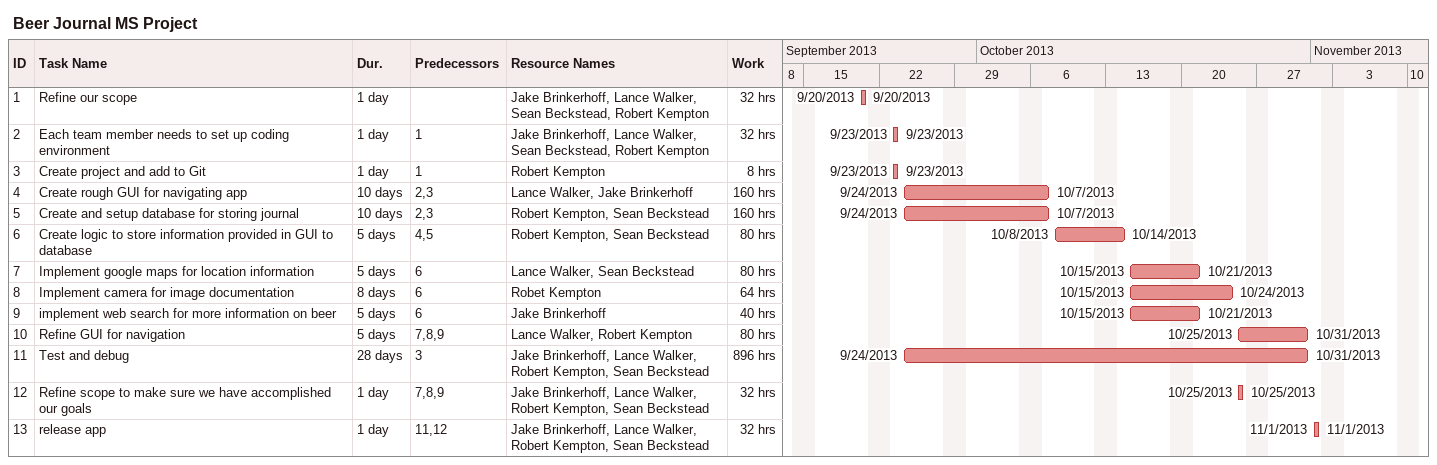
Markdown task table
Beer Journal MS Project

| ID | Task | Duration | Start | Finish | Predecessors | Resources | Work (h) |
|---|---|---|---|---|---|---|---|
| 1 | Refine our scope | 1d | 2013-09-20 | 2013-09-20 |  | Jake Brinkerhoff, Lance Walker, Sean Beckstead, Robert Kempton | 32 |
| 2 | Each team member needs to set up coding environment | 1d | 2013-09-23 | 2013-09-23 | 1 | Jake Brinkerhoff, Lance Walker, Sean Beckstead, Robert Kempton | 32 |
| 3 | Create project and add to Git | 1d | 2013-09-23 | 2013-09-23 | 1 | Robert Kempton | 8 |
| 4 | Create rough GUI for navigating app | 10d | 2013-09-24 | 2013-10-07 | 2, 3 | Lance Walker, Jake Brinkerhoff | 160 |
| 5 | Create and setup database for storing journal | 10d | 2013-09-24 | 2013-10-07 | 2, 3 | Robert Kempton, Sean Beckstead | 160 |
| 6 | Create logic to store information provided in GUI to database | 5d | 2013-10-08 | 2013-10-14 | 4, 5 | Robert Kempton, Sean Beckstead | 80 |
| 7 | Implement google maps for location information | 5d | 2013-10-15 | 2013-10-21 | 6 | Lance Walker, Sean Beckstead | 80 |
| 8 | Implement camera for image documentation | 8d | 2013-10-15 | 2013-10-24 | 6 | Robet Kempton | 64 |
| 9 | implement web search for more information on beer | 5d | 2013-10-15 | 2013-10-21 | 6 | Jake Brinkerhoff | 40 |
| 10 | Refine GUI for navigation | 5d | 2013-10-25 | 2013-10-31 | 7, 8, 9 | Lance Walker, Robert Kempton | 80 |
| 11 | Test and debug | 28d | 2013-09-24 | 2013-10-31 | 3 | Jake Brinkerhoff, Lance Walker, Robert Kempton, Sean Beckstead | 896 |
| 12 | Refine scope to make sure we have accomplished our goals | 1d | 2013-10-25 | 2013-10-25 | 7, 8, 9 | Jake Brinkerhoff, Lance Walker, Robert Kempton, Sean Beckstead | 32 |
| 13 | release app | 1d | 2013-11-01 | 2013-11-01 | 11, 12 | Jake Brinkerhoff, Lance Walker, Robert Kempton, Sean Beckstead | 32 |
